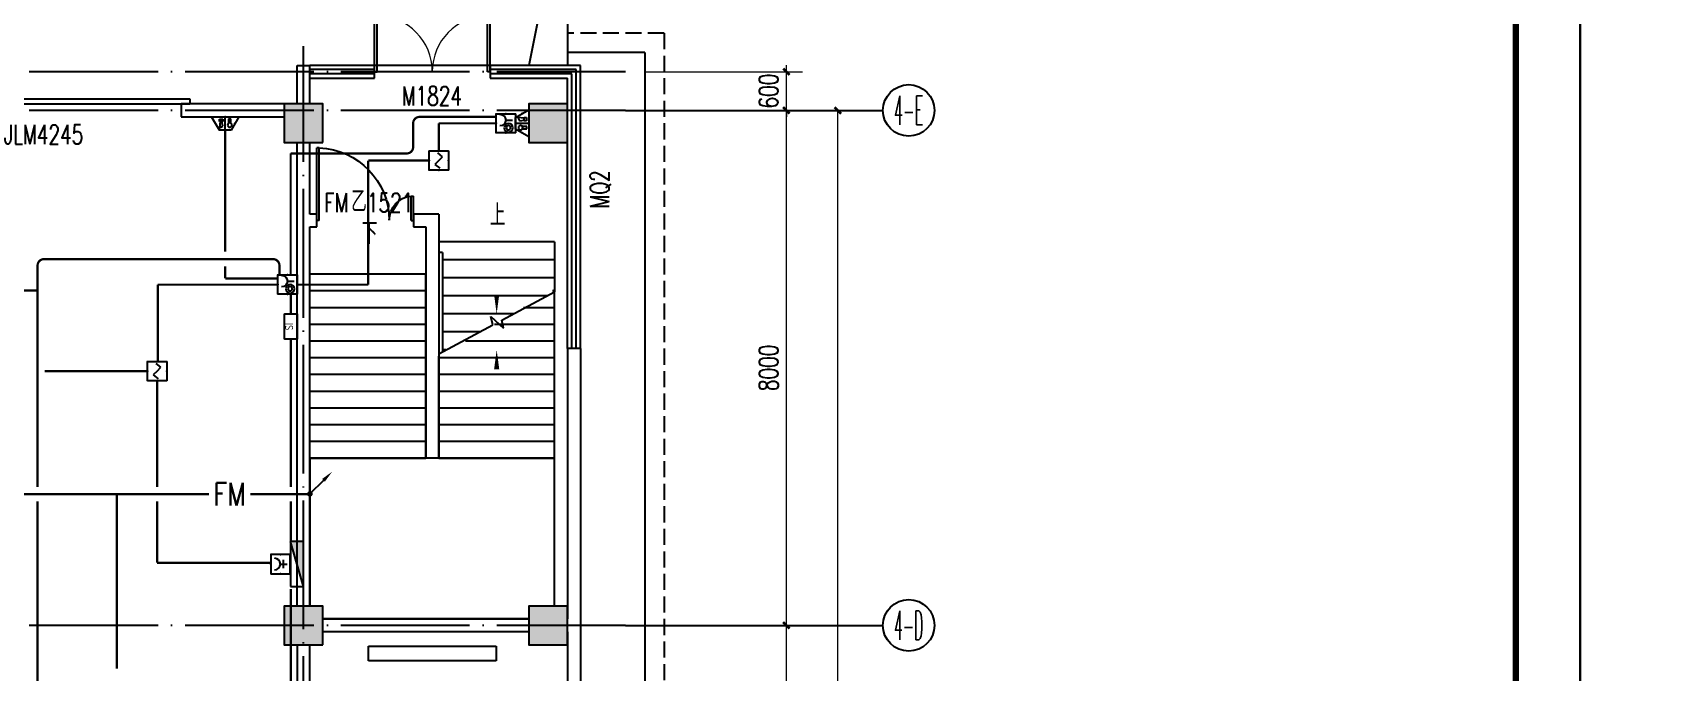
# Model space of a CAD drawing. Extents: x -124594 to 516503, y -3148 to 203159.
# Drawn here: x 57349 to 82620, y 33408 to 43348 of the extents above; entities that cross this region are included whole.
import ezdxf
from ezdxf.enums import TextEntityAlignment as Align

# ---------------------------------------------------------------- set-up
doc = ezdxf.new("R2010")
doc.units = 0
doc.header["$LTSCALE"] = 1000
doc.header["$MEASUREMENT"] = 0
doc.linetypes.add('DASH', pattern=[0.35, 0.25, -0.1])
doc.linetypes.add('DOTE', pattern=[2.42, 2, -0.2, 0.02, -0.2])
for name, color, linetype in [('AXIS', 3, 'Continuous'), ('AXIS_TEXT', 7, 'Continuous'), ('COLUMN', 9, 'Continuous'), ('CURTWALL', 4, 'Continuous'), ('DIM-消防火灾监控', 3, 'Continuous'), ('DIM_SYMB', 3, 'Continuous'), ('DOOR_FIRE', 4, 'Continuous'), ('DOOR_FIRE_TEXT', 7, 'Continuous'), ('EQUIP-消防', 3, 'Continuous'), ('EQUIP_消火栓', 7, 'Continuous'), ('J-AXIS-轴线', 1, 'DOTE'), ('J-DOOR-门', 8, 'Continuous'), ('J-DRAN-地面及散水', 45, 'Continuous'), ('J-STAIR-楼梯', 142, 'Continuous'), ('J-STAIR-电梯', 142, 'Continuous'), ('J-WALL-墙体', 2, 'Continuous'), ('LWIRE', 4, 'Continuous'), ('PUB_HATCH', 8, 'Continuous'), ('PUB_TITLE', 4, 'Continuous'), ('TWT_TITLE', 7, 'Continuous'), ('WALL', 2, 'Continuous'), ('WINDOW_TEXT', 7, 'Continuous'), ('WIRE-消防', 222, 'Continuous'), ('WIRE-消防火灾监控', 6, 'Continuous'), ('WIRE-消防电话', 4, 'TG_F'), ('图签目录', 255, 'Continuous'), ('打印框线', 7, 'Continuous'), ('标准打印框线2025-06-19-05-44', 7, 'Continuous')]:
    doc.layers.add(name, color=color, linetype=linetype)
doc.layers.add('建筑底图', color=8, linetype='Continuous', lineweight=5)
doc.styles.add('_TCH_AXIS', font='COMPLEX', dxfattribs={"bigfont": 'GBCBIG'})
doc.styles.add('_TCH_DIM', font='SIMPLEX', dxfattribs={"bigfont": 'GBCBIG'})
doc.styles.add('_TCH_DIM_T3', font='SIMPLEX', dxfattribs={"width": 0.705882, "bigfont": 'GBCBIG'})
doc.styles.add('_TCH_WINDOW', font='SIMPLEX', dxfattribs={"height": 3.5, "bigfont": 'GBCBIG'})
doc.styles.add('_TEL_ATTDEF', font='GBENOR', dxfattribs={"width": 0.8, "height": 3, "bigfont": 'GBCBIG'})
doc.styles.add('_TEL_DIM', font='SIMPLEX', dxfattribs={"width": 0.8, "height": 3.5, "bigfont": 'HZTXT'})
doc.styles.add('COMPLEX', font='COMPLEX')
doc.styles.get("Standard").update_dxf_attribs({"font": 'gbenor.shx', "bigfont": 'gbcbig.shx'})
doc.styles.add('TG_LINETYPE', font='SIMPLEX', dxfattribs={"width": 0.8, "height": 3, "bigfont": 'HZTXT'})
doc.styles.add('宋体', font='宋体.ttf')
doc.linetypes.add('TG_F', pattern='A,2,-0.4,["F",TG_LINETYPE,S=0.1,R=0,X=-0.28,Y=-0.15],0', length=2.4)
doc.dimstyles.new('_TCH_ARCH&&100', dxfattribs={"dimtxt": 297.5, "dimasz": 100, "dimexe": 250, "dimexo": 300, "dimgap": 126.25, "dimtad": 1, "dimdec": 0, "dimzin": 0, "dimdsep": 46, "dimtxsty": '_TCH_DIM_T3', "dimblk": 'ARCHTICK', "dimcen": 0.09, "dimclrt": 7, "dimazin": 2, "dimtfac": 1, "dimtdec": 0, "dimtix": 1, "dimtmove": 2, "dimatfit": 3, "dimfxl": 1, "dimtolj": 1, "dimtzin": 0, "dimarcsym": 0})

# ---------------------------------------------------------------- blocks, each defined once
blk = doc.blocks.new('_AXISO')
blk.add_circle((0, 0), 0.5)
at = {"layer": 'AXIS_TEXT', "style": 'COMPLEX', "width": 1.041667}
blk.add_attdef('A', text='', height=0.56, dxfattribs=at).set_placement((-0.25, -0.28), (0.25, -0.28), align=Align.FIT)
blk = doc.blocks.new('$DorLib2D$00000002')
for p, q in [((-0.5, 0), (-0.5, 0.4875)), ((-0.475, 0.4875), (-0.5, 0.4875)), ((-0.475, 0), (-0.475, 0.4875)), ((0.475, 0), (0.475, 0.4875)), ((0.475, 0.4875), (0.5, 0.4875)), ((0.5, 0), (0.5, 0.4875)), ((-0.5, 0), (-0.475, 0)), ((0.5, 0), (0.475, 0))]:
    blk.add_line(p, q)
at = {"lineweight": 13}
for centre, start, end in [((-0.4875, 0), 0, 88.53072), ((0.4875, 0), 91.46928, 180)]:
    blk.add_arc(centre, 0.4875, start, end, dxfattribs=at)
blk = doc.blocks.new('_FZH')
blk.add_lwpolyline([(-0.5, -0.5), (0.5, -0.5), (0.5, 0.5), (-0.5, 0.5)], close=True)
at = {"layer": 'PUB_HATCH'}
blk.add_solid([(-0.5, -0.5), (0.5, -0.5), (-0.5, 0.5), (0.5, 0.5)], dxfattribs=at)
blk = doc.blocks.new('$DorLib2D$00000225')
at = {"color": 0}
for p, q in [((0.475, -0.001), (0.475, 0.752)), ((0.475, 0.752), (0.5, 0.752)), ((0.5, -0.001), (0.5, 0.752)), ((-0.5, 0), (-0.5, 0.252)), ((-0.475, 0.252), (-0.5, 0.252)), ((-0.475, 0), (-0.475, 0.252)), ((-0.475, 0), (-0.5, 0)), ((0.475, -0.001), (0.5, -0.001))]:
    blk.add_line(p, q, dxfattribs=at)
for centre, radius, start, end in [((0.505, -0.002), 0.755, 92.2493, 179.7238), ((-0.501, 0.003), 0.251, 359.7899, 84.0974)]:
    blk.add_arc(centre, radius, start, end, dxfattribs=at)
blk = doc.blocks.new('_ArchTick')
at = {"color": 0, "linetype": 'ByBlock', "const_width": 0.4}
blk.add_lwpolyline([(-0.5, -0.5), (0.5, 0.5)], dxfattribs=at)
blk = doc.blocks.new('*D137')
at = {"layer": 'AXIS', "color": 0, "lineweight": -2, "transparency": 16777216}
for p, q in [((66858, 118791), (70108, 118791)), ((69858, 94791), (69858, 118791)), ((66858, 94791), (70108, 94791))]:
    blk.add_line(p, q, dxfattribs=at)
at = {"layer": 'Defpoints', "color": 0, "transparency": 16777216}
for p in [(66558, 118791), (69858, 118791), (66558, 94791)]:
    blk.add_point(p, dxfattribs=at)
at = {"layer": 'AXIS', "color": 0, "lineweight": -2, "transparency": 16777216, "xscale": 100, "yscale": 100, "zscale": 100}
for p, rotation in [((69858, 118791), 90), ((69858, 94791), 270)]:
    blk.add_blockref('_ArchTick', p, dxfattribs=dict(at, rotation=rotation))
at = {"layer": 'AXIS', "color": 7, "transparency": 16777216, "insert": (69583, 106791), "char_height": 297.5, "attachment_point": 5, "rotation": 90, "style": '_TCH_DIM_T3'}
blk.add_mtext('\\A1;24000', dxfattribs=at)
blk = doc.blocks.new('*D142')
at = {"layer": 'AXIS', "color": 0, "lineweight": -2, "transparency": 16777216}
for p, q in [((66858, 110791), (69308, 110791)), ((69058, 107891), (69058, 110791)), ((66858, 107891), (69308, 107891))]:
    blk.add_line(p, q, dxfattribs=at)
at = {"layer": 'Defpoints', "color": 0, "transparency": 16777216}
for p in [(66558, 110791), (69058, 110791), (66558, 107891)]:
    blk.add_point(p, dxfattribs=at)
at = {"layer": 'AXIS', "color": 0, "lineweight": -2, "transparency": 16777216, "xscale": 100, "yscale": 100, "zscale": 100}
for p, rotation in [((69058, 110791), 90), ((69058, 107891), 270)]:
    blk.add_blockref('_ArchTick', p, dxfattribs=dict(at, rotation=rotation))
at = {"layer": 'AXIS', "color": 7, "transparency": 16777216, "insert": (68783, 109341), "char_height": 297.5, "attachment_point": 5, "rotation": 90, "style": '_TCH_DIM_T3'}
blk.add_mtext('\\A1;2900', dxfattribs=at)
blk = doc.blocks.new('*D143')
at = {"layer": 'AXIS', "color": 0, "lineweight": -2, "transparency": 16777216}
for p, q in [((66858, 118791), (69308, 118791)), ((69058, 110791), (69058, 118791)), ((66858, 110791), (69308, 110791))]:
    blk.add_line(p, q, dxfattribs=at)
at = {"layer": 'Defpoints', "color": 0, "transparency": 16777216}
for p in [(66558, 118791), (69058, 118791), (66558, 110791)]:
    blk.add_point(p, dxfattribs=at)
at = {"layer": 'AXIS', "color": 0, "lineweight": -2, "transparency": 16777216, "xscale": 100, "yscale": 100, "zscale": 100}
for p, rotation in [((69058, 118791), 90), ((69058, 110791), 270)]:
    blk.add_blockref('_ArchTick', p, dxfattribs=dict(at, rotation=rotation))
at = {"layer": 'AXIS', "color": 7, "transparency": 16777216, "insert": (68783, 114791), "char_height": 297.5, "attachment_point": 5, "rotation": 90, "style": '_TCH_DIM_T3'}
blk.add_mtext('\\A1;8000', dxfattribs=at)
blk = doc.blocks.new('*D144')
at = {"layer": 'AXIS', "color": 0, "lineweight": -2, "transparency": 16777216}
for p, q in [((66858, 119391), (69308, 119391)), ((69058, 119391), (69058, 119491)), ((69058, 118791), (69058, 119391)), ((66858, 118791), (69308, 118791)), ((69058, 118791), (69058, 118691))]:
    blk.add_line(p, q, dxfattribs=at)
at = {"layer": 'Defpoints', "color": 0, "transparency": 16777216}
for p in [(66558, 119391), (69058, 119391), (66558, 118791)]:
    blk.add_point(p, dxfattribs=at)
at = {"layer": 'AXIS', "color": 0, "lineweight": -2, "transparency": 16777216, "xscale": 100, "yscale": 100, "zscale": 100}
for p, rotation in [((69058, 119391), 270), ((69058, 118791), 90)]:
    blk.add_blockref('_ArchTick', p, dxfattribs=dict(at, rotation=rotation))
at = {"layer": 'AXIS', "color": 7, "transparency": 16777216, "insert": (68783, 119091), "char_height": 297.5, "attachment_point": 5, "rotation": 90, "style": '_TCH_DIM_T3'}
blk.add_mtext('\\A1;600', dxfattribs=at)
blk = doc.blocks.new('$DorLib2D$00000126')
at = {"color": 0, "linetype": 'Continuous'}
for p, q in [((-0.532, 0.5), (-0.532, 0.9)), ((0.532, 0.9), (0.532, 0.5))]:
    blk.add_line(p, q, dxfattribs=at)
at = {"color": 0, "linetype": 'DASH'}
for p, q in [((-0.532, 0.9), (0.532, 0.9)), ((-0.532, 0.5), (0.532, 0.5))]:
    blk.add_line(p, q, dxfattribs=at)
blk = doc.blocks.new('$Equip$00002649')
for p, q in [((-0.5, 0.5), (-0.5, -0.5)), ((0.5, 0.5), (-0.5, 0.5)), ((-0.2, 0.2), (0.05, 0.4)), ((0, 0), (-0.2, 0.2)), ((0, 0), (0.2, -0.2)), ((0.5, -0.5), (0.5, 0.5)), ((-0.5, -0.5), (0.5, -0.5)), ((0.2, -0.2), (-0.05, -0.4))]:
    blk.add_line(p, q)
at = {"const_width": 0.0667}
blk.add_lwpolyline([(-0.5, 0.5), (0.5, 0.5), (0.5, -0.5), (-0.5, -0.5), (-0.5, 0.5), (0.5, 0.5)], dxfattribs=at)
for p in [(-0.5, 0), (0, 0.5), (0.5, 0), (0, -0.5)]:
    blk.add_point(p)
at = {"color": 7, "flags": 1}
for tag, height, p in [('A', 0.00002, (0, 0)), ('B', 0.4, (0.762, -0.208))]:
    blk.add_attdef(tag, text='', height=height, dxfattribs=at).set_placement(p, align=Align.MIDDLE_CENTER)
blk = doc.blocks.new('$equip$00002679')
for p, q in [((-0.3, 0.699), (-0.703, 0)), ((-0.703, 0), (0.703, 0)), ((-0.264, 0.249), (-0.304, 0.569)), ((-0.304, 0.569), (-0.128, 0.489)), ((-0.304, 0.249), (-0.304, 0.113)), ((-0.128, 0.249), (-0.304, 0.249)), ((-0.304, 0.113), (-0.128, 0.113)), ((0.3, 0.699), (-0.3, 0.699)), ((0.3, 0.699), (-0.3, 0.699)), ((-0.128, 0.489), (-0.168, 0.249)), ((-0.128, 0.113), (-0.128, 0.249)), ((0, 0.699), (0, 0)), ((0.174, 0.11), (0.174, 0.338)), ((0.294, 0.11), (0.174, 0.11)), ((0.294, 0.338), (0.294, 0.11)), ((0.703, 0), (0.3, 0.699))]:
    blk.add_line(p, q)
at = {"const_width": 0.0667}
for points in [[(-0.299, 0.699), (0.301, 0.699), (0.703, 0), (-0.702, 0), (-0.299, 0.699), (0.301, 0.699)], [(-0.3, 0.699), (0.3, 0.699), (0.703, 0), (-0.703, 0), (-0.3, 0.699), (0.3, 0.699)]]:
    blk.add_lwpolyline(points, dxfattribs=at)
blk.add_circle((0.234, 0.43), 0.111)
for p in [(-0.501, 0.349), (0, 0.699), (0, 0), (0.502, 0.349)]:
    blk.add_point(p)
at = {"color": 7, "flags": 1}
for tag, height, p in [('A', 0.00002, (0, 0)), ('B', 0.4, (0.961, 0.299))]:
    blk.add_attdef(tag, text='', height=height, dxfattribs=at).set_placement(p, align=Align.MIDDLE_CENTER)
blk = doc.blocks.new('$equip$00002655')
for p, q in [((-0.5, 1), (-0.5, 0)), ((0.5, 1), (-0.5, 1)), ((0.5, 0), (0.5, 1)), ((-0.5, 0), (0.5, 0)), ((-0.169, 0.5), (-0.169, 0.15))]:
    blk.add_line(p, q)
at = {"const_width": 0.0667}
blk.add_lwpolyline([(-0.5, 1), (0.5, 1), (0.5, 0), (-0.5, 0), (-0.5, 1), (0.5, 1)], dxfattribs=at)
for radius in [0.226, 0.113]:
    blk.add_circle((0.227, 0.36), radius)
blk.add_arc((-0.169, 0.8), 0.3, 180, 0)
for p in [(0, 1), (-0.5, 0.5), (0, 0), (0.5, 0.5)]:
    blk.add_point(p)
at = {"color": 7, "flags": 1}
for tag, height, p in [('A', 0.00002, (0, 0)), ('B', 0.4, (0.762, 0.292))]:
    blk.add_attdef(tag, text='', height=height, dxfattribs=at).set_placement(p, align=Align.MIDDLE_CENTER)
blk = doc.blocks.new('$equip$00002776')
for p, q in [((0.65, 0.65), (-0.65, 0.65)), ((-0.65, 0.65), (-0.65, 0)), ((-0.65, 0), (0.65, 0)), ((0.65, 0), (0.65, 0.65))]:
    blk.add_line(p, q)
at = {"const_width": 0.0667}
blk.add_lwpolyline([(-0.65, 0.65), (-0.65, 0), (0.65, 0), (0.65, 0.65), (-0.65, 0.65), (-0.65, 0)], dxfattribs=at)
for p in [(-0.65, 0.325), (0, 0.65), (0, 0), (0.65, 0.325)]:
    blk.add_point(p)
at = {"color": 7}
blk.add_attdef('$TEXT$', text='', height=0.4, dxfattribs=at).set_placement((0.006, 0.343), align=Align.MIDDLE_CENTER)
at = {"color": 7, "flags": 1}
for tag, p in [('A', (0, 0)), ('B', (0.905, 0.246))]:
    blk.add_attdef(tag, text='', height=0.4, dxfattribs=at).set_placement(p, align=Align.MIDDLE_CENTER)
blk = doc.blocks.new('$equip$00002656')
for p, q in [((-0.5, 1), (-0.5, 0)), ((0.5, 1), (-0.5, 1)), ((0.5, 0), (0.5, 1)), ((-0.5, 0), (0.5, 0)), ((-0.219, 0.331), (0.222, 0.331)), ((0, 0.5), (0, 0.15))]:
    blk.add_line(p, q)
at = {"const_width": 0.0667}
blk.add_lwpolyline([(-0.5, 1), (0.5, 1), (0.5, 0), (-0.5, 0), (-0.5, 1), (0.5, 1)], dxfattribs=at)
blk.add_arc((0, 0.8), 0.3, 180, 0)
for p in [(0, 1), (-0.5, 0.5), (0, 0), (0.5, 0.5)]:
    blk.add_point(p)
at = {"color": 7, "flags": 1}
for tag, height, p in [('A', 0.00002, (0, 0)), ('B', 0.4, (0.762, 0.292))]:
    blk.add_attdef(tag, text='', height=height, dxfattribs=at).set_placement(p, align=Align.MIDDLE_CENTER)
blk = doc.blocks.new('$TelecSys$00000079')
for p, q in [((0.7, 0.7), (0, 0)), ((0.104, 0.104), (0.104, 0.104)), ((-0.104, -0.104), (-0.104, -0.104))]:
    blk.add_line(p, q)
at = {"const_width": 0.142}
blk.add_lwpolyline([(-0.071, 0, 1), (0.071, 0, 1)], format="xyb", close=True, dxfattribs=at)
blk.add_solid([(0.63, 0.77), (0.77, 0.63), (1.15, 1.15)])
at = {"width": 0.8, "flags": 9}
blk.add_attdef('A', (0, 0), '', height=0.00002, dxfattribs=at)
blk = doc.blocks.new('$TwtSys$00000434')
for p, q in [((-0.5, 0.5), (-0.5, -0.5)), ((-0.5, -0.5), (0.5, 0.5)), ((0.5, 0.5), (-0.5, 0.5)), ((0.5, -0.5), (0.5, 0.5)), ((-0.5, -0.5), (0.5, -0.5))]:
    blk.add_line(p, q)
blk.add_solid([(0.5, -0.5), (0.5, 0.5), (-0.5, -0.5)])
blk = doc.blocks.new('ztwj06_202506190545')
at = {"layer": 'TWT_TITLE', "const_width": 80}
blk.add_lwpolyline([(83100, 1000), (83100, 58400)], dxfattribs=at)
at = {"layer": '图签目录', "lineweight": 30, "width": 0.8, "flags": 104}
for tag, p in [('建设单位', (59500, 2466)), ('工程名称', (67500, 2492)), ('图纸名称', (75500, 2500))]:
    blk.add_attdef(tag, text='', height=300, dxfattribs=at).set_placement(p, align=Align.MIDDLE_CENTER)
at = {"layer": '图签目录', "style": '宋体', "width": 0.8}
for tag, p in [('图纸编号', (81808, 2513)), ('图纸时间', (73625, 1528)), ('设计号', (77500, 1500))]:
    blk.add_attdef(tag, text='', height=300, dxfattribs=at).set_placement(p, align=Align.MIDDLE)
for tag, p in [('65', (79497, 1364)), ('3', (81797, 1347))]:
    blk.add_attdef(tag, text='', height=300, dxfattribs=at).set_placement(p, align=Align.CENTER)
blk = doc.blocks.new('DFDFFSDVG')
at = {"layer": 'AXIS', "color": 8}
for p, q in [((66558.3, 118790.8), (70558.3, 118790.8)), ((66558.3, 110790.8), (70558.3, 110790.8))]:
    blk.add_line(p, q, dxfattribs=at)
at = {"layer": 'CURTWALL', "color": 8}
for p, q in [((62658.3, 119490.8), (61658.3, 119490.8)), ((62658.3, 119424.1), (61658.3, 119424.1)), ((62658.3, 119357.5), (61658.3, 119357.5)), ((61658.3, 119290.8), (62658.3, 119290.8)), ((62658.3, 119290.8), (62658.3, 119490.8)), ((65858.3, 119490.8), (64458.3, 119490.8)), ((64458.3, 119490.8), (64458.3, 119290.8)), ((65791.7, 119424.1), (64458.3, 119424.1)), ((65725, 119357.5), (64458.3, 119357.5)), ((64458.3, 119290.8), (65658.3, 119290.8)), ((65658.3, 115090.8), (65658.3, 119290.8)), ((65725, 115090.8), (65725, 119357.5)), ((65791.7, 115090.8), (65791.7, 119424.1)), ((65858.3, 115090.8), (65858.3, 119490.8))]:
    blk.add_line(p, q, dxfattribs=at)
at = {"layer": 'DIM_SYMB', "color": 8}
for points in [[(64558.3, 116890.8, 0, 0, 0), (64558.3, 115630.8, 0, 80, 0), (64558.3, 115930.8, 0, 0, 0)], [(62558.3, 116610.8, 0, 0, 0), (62558.3, 112140.8, 0, 0, 0), (64558.3, 112140.8, 0, 0, 0), (64558.3, 115070.8, 0, 80, 0), (64558.3, 114770.8, 0, 0, 0)]]:
    blk.add_lwpolyline(points, format="xyseb", dxfattribs=at)
at = {"layer": 'J-AXIS-轴线', "color": 8}
for p, q in [((61558.3, 93790.8), (61558.3, 119790.8)), ((66558.3, 119390.8), (18058.3, 119390.8)), ((66558.3, 118790.8), (18058.3, 118790.8)), ((66558.3, 110790.8), (18058.3, 110790.8))]:
    blk.add_line(p, q, dxfattribs=at)
at = {"layer": 'J-DOOR-门', "color": 8}
blk.add_line((64458.3, 119490.8), (62658.3, 119490.8), dxfattribs=at)
at = {"layer": 'J-DRAN-地面及散水', "color": 8, "linetype": 'DASH'}
for points in [[(67158.3, 119990.8), (67158.3, 93590.8), (17658.3, 93590.8), (17658.3, 119990.8)], [(67158.3, 119990.8), (65658.3, 119990.8)]]:
    blk.add_lwpolyline(points, dxfattribs=at)
at = {"layer": 'J-DRAN-地面及散水', "color": 8}
for points in [[(66858.3, 119690.8), (66858.3, 93890.8), (17958.3, 93890.8), (17958.3, 119690.8)], [(66858.3, 119690.8), (65658.3, 119690.8)]]:
    blk.add_lwpolyline(points, dxfattribs=at)
at = {"layer": 'J-STAIR-楼梯', "color": 8}
for p, q in [((63658.3, 116750.8), (63658.3, 116580.8)), ((65458.3, 116750.8), (63658.3, 116750.8)), ((63658.3, 116580.8), (63658.3, 115011.1)), ((63658.3, 116580.8), (63658.3, 115011.1)), ((63718.3, 116580.8), (63658.3, 116580.8)), ((63718.3, 116580.8), (63718.3, 115043.1)), ((65458.3, 116750.8), (65458.3, 115970.4)), ((61658.3, 113390.8), (61658.3, 116250.8)), ((61658.3, 116250.8), (63458.3, 116250.8)), ((63458.3, 113390.8), (63458.3, 116250.8)), ((65458.3, 116470.8), (63718.3, 116470.8)), ((65458.3, 116190.8), (63718.3, 116190.8)), ((65458.3, 113390.8), (65458.3, 116010.4)), ((61658.3, 115990.8), (63458.3, 115990.8)), ((65346.4, 115910.8), (63718.3, 115910.8)), ((64637.6, 115533), (65458.3, 115970.4)), ((65424.4, 115990.8), (65458.3, 115990.8)), ((61658.3, 115730.8), (63458.3, 115730.8)), ((64821, 115630.8), (63718.3, 115630.8)), ((64496.7, 115457.9), (64466.2, 115589.4)), ((64466.2, 115589.4), (64666.2, 115409.6)), ((64666.2, 115409.6), (64637.6, 115533)), ((64974, 115730.8), (65458.3, 115730.8)), ((61658.3, 115470.8), (63458.3, 115470.8)), ((63658.3, 115011.1), (64496.7, 115457.9)), ((64295.6, 115350.8), (63718.3, 115350.8)), ((64523.7, 115470.8), (65458.3, 115470.8)), ((61658.3, 115210.8), (63458.3, 115210.8)), ((63770.2, 115070.8), (63718.3, 115070.8)), ((64073.4, 115210.8), (65458.3, 115210.8)), ((61658.3, 114950.8), (63458.3, 114950.8)), ((63658.3, 113390.8), (63658.3, 114971.2)), ((63658.3, 114950.8), (65458.3, 114950.8)), ((61658.3, 114690.8), (63458.3, 114690.8)), ((63658.3, 114690.8), (65458.3, 114690.8)), ((61658.3, 114430.8), (63458.3, 114430.8)), ((63658.3, 114430.8), (65458.3, 114430.8)), ((61658.3, 114170.8), (63458.3, 114170.8)), ((63658.3, 114170.8), (65458.3, 114170.8)), ((61658.3, 113910.8), (63458.3, 113910.8)), ((63658.3, 113910.8), (65458.3, 113910.8)), ((61658.3, 113650.8), (63458.3, 113650.8)), ((63658.3, 113650.8), (65458.3, 113650.8)), ((61658.3, 113390.8), (63458.3, 113390.8)), ((61658.3, 113390.8), (61658.3, 111090.8)), ((65458.3, 113390.8), (61658.3, 113390.8)), ((63658.3, 113390.8), (65458.3, 113390.8)), ((65458.3, 111090.8), (65458.3, 113390.8)), ((61858.3, 110890.8), (65058.3, 110890.8))]:
    blk.add_line(p, q, dxfattribs=at)
for points in [[(53808.3, 118890.8), (53808.3, 122490.8), (65558.3, 122490.8), (65658.3, 122490.8), (65658.3, 119490.8)], [(65658.3, 122490.8), (65058.3, 119490.8)]]:
    blk.add_lwpolyline(points, dxfattribs=at)
at = {"layer": 'J-STAIR-电梯', "color": 8}
for p, q in [((62568.3, 110240.8), (62568.3, 110465.8)), ((62568.3, 110465.8), (64548.3, 110465.8)), ((64548.3, 110465.8), (64548.3, 110240.8)), ((64548.3, 110240.8), (62568.3, 110240.8))]:
    blk.add_line(p, q, dxfattribs=at)
at = {"layer": 'J-WALL-墙体', "color": 8}
for p, q in [((61458.3, 118890.8), (61458.3, 119490.8)), ((61458.3, 119490.8), (61658.3, 119490.8)), ((61658.3, 118890.8), (61658.3, 119490.8)), ((61258.3, 118890.8), (59658.3, 118890.8)), ((59658.3, 118890.8), (59658.3, 118690.8)), ((59658.3, 118690.8), (61258.3, 118690.8)), ((61458.3, 117080.8), (61458.3, 118290.8)), ((61658.3, 117180.8), (61658.3, 118290.8)), ((61458.3, 111090.8), (61458.3, 117080.8)), ((61658.3, 111090.8), (61658.3, 116980.8)), ((65658.3, 115090.8), (65658.3, 110890.8)), ((65858.3, 115090.8), (65658.3, 115090.8)), ((65858.3, 115090.8), (65858.3, 110790.8)), ((65058.3, 110890.8), (61858.3, 110890.8)), ((65058.3, 110690.8), (61858.3, 110690.8)), ((65658.3, 110690.8), (65658.3, 107990.8)), ((65858.3, 110790.8), (65858.3, 107990.8)), ((61458.3, 110490.8), (61458.3, 109915.8)), ((61658.3, 109915.8), (61658.3, 110490.8))]:
    blk.add_line(p, q, dxfattribs=at)
at = {"layer": 'WALL', "color": 8}
for p, q in [((61765.3, 117180.8), (61658.3, 117180.8)), ((61765.3, 116980.8), (61765.3, 117180.8)), ((63658.3, 117180.8), (63265.3, 117180.8)), ((63265.3, 117180.8), (63265.3, 116980.8)), ((63658.3, 117180.8), (63658.3, 113390.8)), ((61658.3, 116980.8), (61765.3, 116980.8)), ((63265.3, 116980.8), (63458.3, 116980.8)), ((63458.3, 116980.8), (63458.3, 113390.8)), ((63658.3, 113390.8), (63458.3, 113390.8))]:
    blk.add_line(p, q, dxfattribs=at)
at = {"layer": 'AXIS', "color": 8}
ref = blk.add_blockref('_AXISO', (70958.3, 118790.8), dxfattribs=dict(at, xscale=800, yscale=800, zscale=800))
ref.add_attrib('A', '4-E', dxfattribs={"layer": 'AXIS_TEXT', "color": 8, "height": 452.55, "style": '_TCH_AXIS', "width": 0.333333}).set_placement((70732.1, 118564.5), (71184.6, 118564.5), align=Align.FIT)
ref = blk.add_blockref('_AXISO', (70958.3, 110790.8), dxfattribs=dict(at, xscale=800, yscale=800, zscale=800))
ref.add_attrib('A', '4-D', dxfattribs={"layer": 'AXIS_TEXT', "color": 8, "height": 452.55, "style": '_TCH_AXIS', "width": 0.328125}).set_placement((70732.1, 110564.5), (71184.6, 110564.5), align=Align.FIT)
at = {"layer": 'COLUMN', "color": 8, "xscale": 600, "yscale": 600, "zscale": 600, "rotation": 90}
for p in [(61558.3, 118590.8), (65358.3, 118590.8), (61558.3, 110790.8), (65358.3, 110790.8)]:
    blk.add_blockref('_FZH', p, dxfattribs=at)
at = {"layer": 'DOOR_FIRE', "color": 8, "xscale": 1500, "yscale": -1500, "zscale": 200, "rotation": 180}
blk.add_blockref('$DorLib2D$00000225', (62515.3, 117080.8), dxfattribs=at)
at = {"layer": 'J-DOOR-门', "color": 8}
ref = blk.add_blockref('$DorLib2D$00000002', (63558.3, 119390.8), dxfattribs=dict(at, xscale=-1800, yscale=-1800, zscale=200, rotation=180))
ref.add_attrib('A', 'M1824', (63083.3, 118867), dxfattribs={"layer": 'WINDOW_TEXT', "color": 8, "height": 297.5, "style": '_TCH_WINDOW', "width": 0.705882})
ref = blk.add_blockref('$DorLib2D$00000126', (57558.3, 118790.8), dxfattribs=dict(at, xscale=-4200, yscale=-200, zscale=200, rotation=180))
ref.add_attrib('A', 'JLM4245', (56903.3, 118267), dxfattribs={"layer": 'WINDOW_TEXT', "color": 8, "height": 297.5, "style": '_TCH_WINDOW', "width": 0.705882})
at = {"layer": 'DIM_SYMB', "color": 7, "style": '_TCH_DIM'}
for s, p in [('上', (64454.1, 116995.8)), ('下', (62463.4, 116715.8))]:
    blk.add_text(s, height=337.6, dxfattribs=at).set_placement(p)
at = {"layer": 'DOOR_FIRE_TEXT', "color": 8, "style": '_TCH_WINDOW'}
blk.add_text('乙', height=337.6, dxfattribs=at).set_placement((62297.4, 117210))
at = {"layer": 'DOOR_FIRE_TEXT', "color": 8, "style": '_TCH_WINDOW', "width": 0.705882}
for s, p in [('FM', (61877.4, 117210)), ('1521', (62543.1, 117210))]:
    blk.add_text(s, height=297.5, dxfattribs=at).set_placement(p)
at = {"layer": 'WINDOW_TEXT', "color": 8, "style": '_TCH_WINDOW', "width": 0.705882}
blk.add_text('MQ2', height=297.5, rotation=90, dxfattribs=at).set_placement((66308, 117266))
at = {"layer": 'AXIS', "color": 8}
for p1, p2, distance, picture, middle in [((66558.3, 118790.8), (66558.3, 119390.8), -2500, '*D144', (68783.3, 119090.8)), ((66558.3, 94790.8), (66558.3, 118790.8), -3300, '*D137', (69583.3, 106790.8)), ((66558.3, 110790.8), (66558.3, 118790.8), -2500, '*D143', (68783.3, 114790.8)), ((66558.3, 107890.8), (66558.3, 110790.8), -2500, '*D142', (68783.3, 109340.8))]:
    dim = blk.add_aligned_dim(p1=p1, p2=p2, distance=distance, dimstyle='_TCH_ARCH&&100', dxfattribs=at)
    dim.commit()
    dim.dimension.update_dxf_attribs({"geometry": picture, "text_midpoint": middle})

msp = doc.modelspace()

# ---------------------------------------------------------------- linework, layer by layer
at = {"layer": 'PUB_TITLE'}
for points in [[(-2710, -273), (81390, -273), (81390, 59127), (-2710, 59127)], [(81390, -273), (165490, -273), (165490, 59127), (81390, 59127)]]:
    msp.add_lwpolyline(points, close=True, dxfattribs=at)
at = {"layer": 'PUB_TITLE', "const_width": 100}
msp.add_lwpolyline([(-210, 727), (80390, 727), (80390, 58127), (-210, 58127)], close=True, dxfattribs=at)
at = {"layer": 'WIRE-消防', "const_width": 35}
for points in [[(64549, 41938), (63658, 41938)], [(63658, 41509), (63658, 41938)], [(60342, 39942), (60342, 41829)], [(63508, 41359), (62563, 41359)], [(62563, 39432), (62563, 41359)], [(60342, 39528), (60342, 39716)], [(61158, 39432), (59294, 39432)], [(59294, 38239), (59294, 39432)], [(61158, 39528), (60342, 39528)], [(62563, 39432), (61458, 39432)], [(61361, 38977), (61361, 39286)], [(61361, 36291), (61361, 38587)], [(59133, 38089), (57539, 38089)], [(59283, 36291), (59283, 37939)], [(59283, 35112), (59283, 36066)], [(61361, 35442), (61361, 36066)], [(59283, 35112), (61048, 35112)], [(61361, 25710), (61361, 34703)]]:
    msp.add_lwpolyline(points, dxfattribs=at)
at = {"layer": 'WIRE-消防火灾监控', "const_width": 35}
for points in [[(56262, 36178), (60090, 36178)], [(58660, 33469), (58660, 36178)], [(60730, 36178), (61637, 36178)]]:
    msp.add_lwpolyline(points, dxfattribs=at)
at = {"layer": 'WIRE-消防电话', "const_width": 35}
for points in [[(63361, 42038, 0.414214), (63261, 41938)], [(63161, 41470, 0.414214), (63261, 41570)], [(57527, 39829, 0.414214), (57427, 39729)], [(61184, 39729, 0.414214), (61084, 39829)]]:
    msp.add_lwpolyline(points, format="xyb", dxfattribs=at)
for points in [[(63261, 41570), (63261, 41938)], [(63361, 42038), (64549, 42038)], [(61358, 39586), (61358, 41470)], [(61358, 41470), (63161, 41470)], [(57427, 39342), (57427, 39729)], [(57527, 39829), (61084, 39829)], [(61184, 39586), (61184, 39729)], [(23458, 39342), (57427, 39342)], [(57427, 36291), (57427, 39342)], [(57427, 19682), (57427, 36066)]]:
    msp.add_lwpolyline(points, dxfattribs=at)
at = {"layer": '打印框线'}
for points in [[(-2710, -273), (-2710, 59127), (81390, 59127), (81390, -273)], [(81390, -273), (81390, 59127), (165490, 59127), (165490, -273)]]:
    msp.add_lwpolyline(points, close=True, dxfattribs=at)
at = {"layer": '标准打印框线2025-06-19-05-44', "const_width": 20}
for points in [[(-2710, -273), (81390, -273), (81390, 59127), (-2710, 59127)], [(81390, -273), (165490, -273), (165490, 59127), (81390, 59127)]]:
    msp.add_lwpolyline(points, close=True, dxfattribs=at)

# ---------------------------------------------------------------- block references
at = {"layer": 'EQUIP-消防', "yscale": 300, "zscale": 300}
for name, p, xscale, rotation in [('$equip$00002679', (60342, 42039), -300, 180), ('$equip$00002655', (64849, 41938), -300, 90), ('$equip$00002679', (65058, 41939), -300, 90), ('$equip$00002655', (61458, 39436), -300, 90.00000000000007), ('$equip$00002656', (61348, 35092), 300, 90)]:
    msp.add_blockref(name, p, dxfattribs=dict(at, xscale=xscale, rotation=rotation))
at = {"layer": 'EQUIP-消防', "xscale": -300, "yscale": 300, "zscale": 300}
for p in [(63658, 41359), (59283, 38089)]:
    msp.add_blockref('$Equip$00002649', p, dxfattribs=at)
at = {"layer": 'EQUIP-消防'}
ref = msp.add_blockref('$equip$00002776', (61458, 38782), dxfattribs=dict(at, xscale=-300, yscale=300, zscale=300, rotation=90))
ref.add_attrib('$TEXT$', 'SI', dxfattribs={"layer": '0', "color": 7, "height": 120, "rotation": 90, "style": '_TEL_ATTDEF'}).set_placement((61335, 38780), align=Align.MIDDLE_CENTER)
at = {"layer": 'EQUIP_消火栓', "xscale": 700, "yscale": 200, "zscale": 700, "rotation": 90}
msp.add_blockref('$TwtSys$00000434', (61458, 35092), dxfattribs=at)
at = {"layer": 'LWIRE', "xscale": 300, "yscale": 300, "zscale": 300}
msp.add_blockref('$TelecSys$00000079', (61658, 36182), dxfattribs=at)
at = {"layer": '建筑底图'}
msp.add_blockref('DFDFFSDVG', (0, -76652), dxfattribs=at)
at = {"layer": '打印框线'}
msp.add_blockref('ztwj06_202506190545', (-2710, -273), dxfattribs=at)

# ---------------------------------------------------------------- texts
at = {"layer": 'DIM-消防火灾监控', "style": '_TEL_DIM', "width": 0.8}
msp.add_text('FM', height=350, dxfattribs=at).set_placement((60410, 36178), align=Align.MIDDLE_CENTER)

doc.saveas('drawing.dxf')
